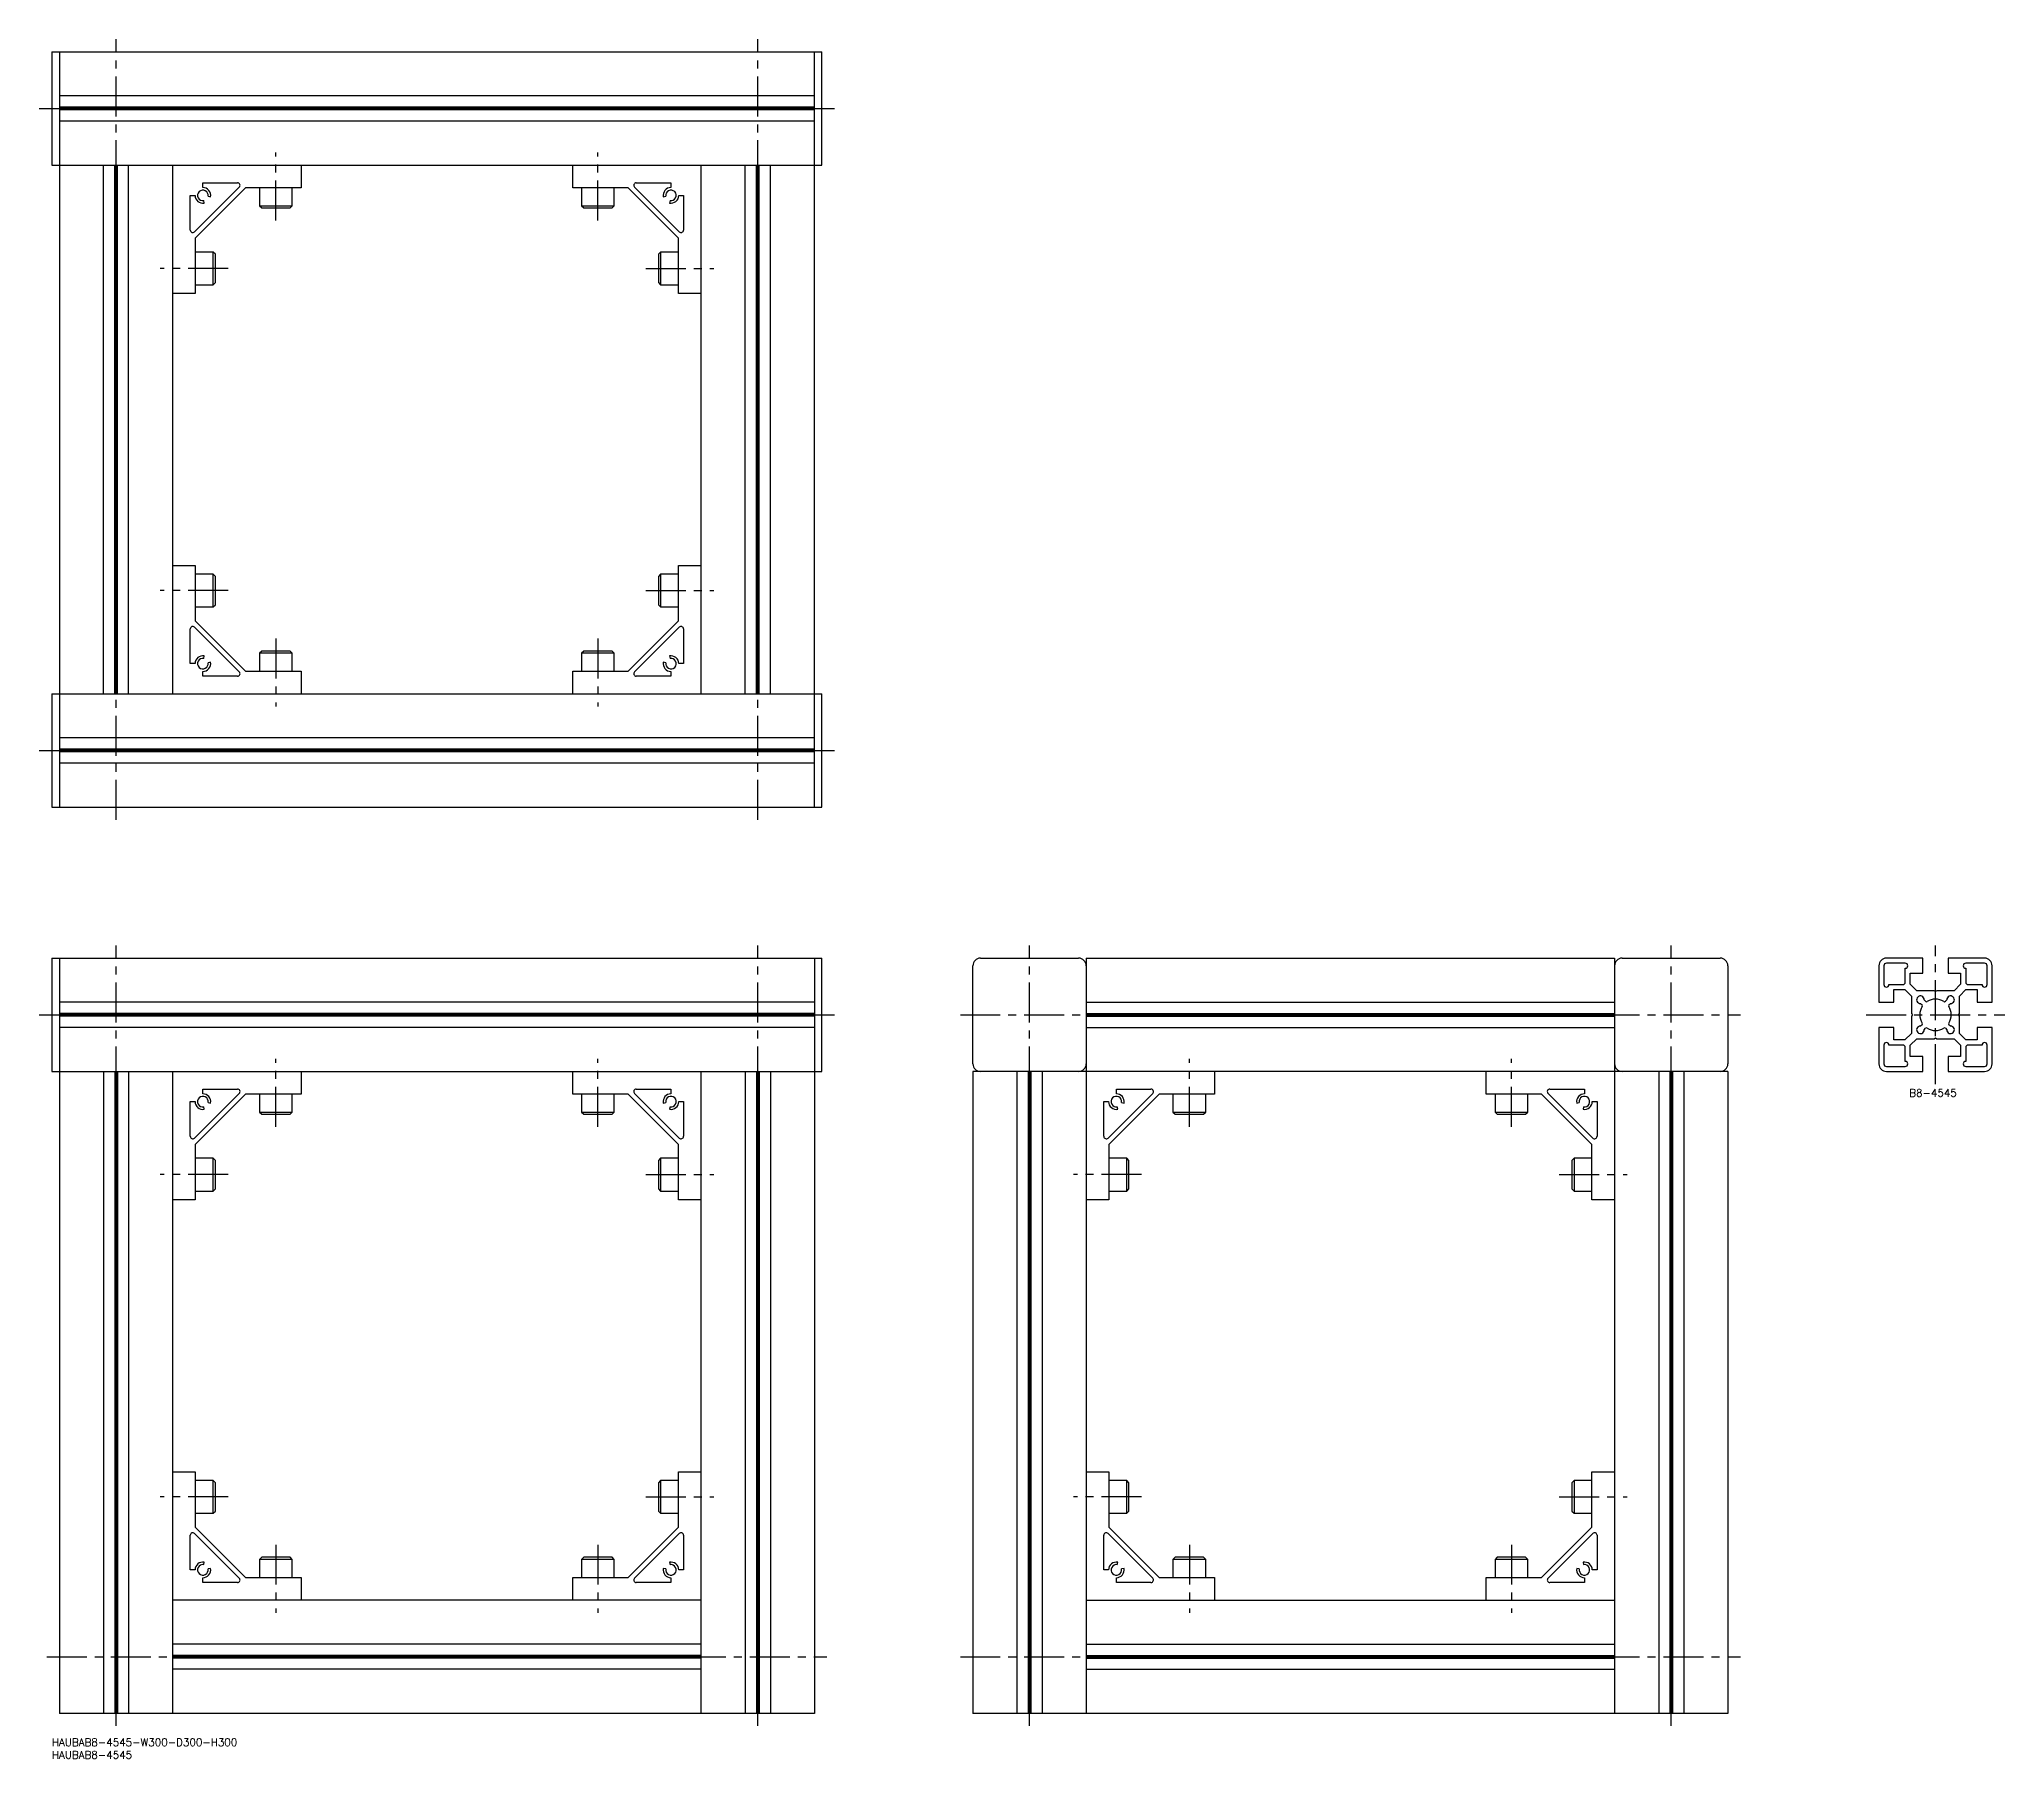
# Model space of a CAD drawing. Extents: x -5 to 776, y -8 to 675.
import ezdxf

# ---------------------------------------------------------------- set-up
doc = ezdxf.new("R2010")
doc.units = 0
doc.header["$LTSCALE"] = 0.5
doc.linetypes.add('CENTER', pattern=[50.8, 31.75, -6.35, 6.35, -6.35])
for name, color, linetype in [('MSM_CENTER', 1, 'CENTER'), ('MSM_CONTINUOUS', 7, 'CONTINUOUS'), ('MSM_PART_NUMBER', 7, 'CONTINUOUS')]:
    doc.layers.add(name, color=color, linetype=linetype)
doc.styles.get("Standard").update_dxf_attribs({"font": 'txt.shx', "height": 3, "bigfont": 'bigfont.shx'})

# ---------------------------------------------------------------- blocks, each defined once
blk = doc.blocks.new('*U8')
at = {"layer": 'MSM_PART_NUMBER'}
blk.add_text('HAUBAB8-4545-W300-D300-H300', height=3, dxfattribs=at).set_placement((0, -3))
blk = doc.blocks.new('*U9')
at = {"layer": 'MSM_PART_NUMBER'}
blk.add_text('HAUBAB8-4545', height=3, dxfattribs=at).set_placement((0, -8))
blk = doc.blocks.new('*U10')
at = {"layer": 'MSM_PART_NUMBER'}
blk.add_text('B8-4545', height=3, dxfattribs=at).set_placement((738.08, 254.97))

msp = doc.modelspace()

# ---------------------------------------------------------------- linework, layer by layer
at = {"layer": 'MSM_CENTER'}
for p, q in [((25.5, 365), (25.5, 675)), ((280.5, 365), (280.5, 675)), ((-5, 647.5), (311, 647.5)), ((89, 603), (89, 630)), ((217, 603), (217, 630)), ((70, 584), (43, 584)), ((236, 584), (263, 584)), ((70, 456), (43, 456)), ((236, 456), (263, 456)), ((89, 437), (89, 410)), ((217, 437), (217, 410)), ((-5, 392.5), (311, 392.5)), ((25.5, 5), (25.5, 315)), ((280.5, 5), (280.5, 315)), ((388.5, 5), (388.5, 315)), ((643.5, 5), (643.5, 315)), ((748.5, 260), (748.5, 315)), ((-5, 287.5), (311, 287.5)), ((361, 287.5), (671, 287.5)), ((721, 287.5), (776, 287.5)), ((89, 243), (89, 270)), ((217, 243), (217, 270)), ((452, 243), (452, 270)), ((580, 243), (580, 270)), ((70, 224), (43, 224)), ((236, 224), (263, 224)), ((433, 224), (406, 224)), ((599, 224), (626, 224)), ((70, 96), (43, 96)), ((236, 96), (263, 96)), ((433, 96), (406, 96)), ((599, 96), (626, 96)), ((89, 77), (89, 50)), ((217, 77), (217, 50)), ((452, 77), (452, 50)), ((580, 77), (580, 50)), ((-2, 32.5), (308, 32.5)), ((361, 32.5), (671, 32.5))]:
    msp.add_line(p, q, dxfattribs=at)
at = {"layer": 'MSM_CONTINUOUS'}
for p, q in [((0, 670), (306, 670)), ((0, 670), (0, 625)), ((3, 670), (3, 370)), ((303, 370), (303, 670)), ((306, 625), (306, 670)), ((303, 652.5), (3, 652.5)), ((303, 648.02), (3, 648.02)), ((303, 647.5), (3, 647.5)), ((303, 646.98), (3, 646.98)), ((303, 642.5), (3, 642.5)), ((0, 625), (306, 625)), ((20.5, 415), (20.5, 625)), ((24.98, 415), (24.98, 625)), ((25.5, 415), (25.5, 625)), ((26.02, 415), (26.02, 625)), ((30.5, 415), (30.5, 625)), ((48, 415), (48, 625)), ((99, 625), (99, 616)), ((207, 616), (207, 625)), ((258, 415), (258, 625)), ((275.5, 415), (275.5, 625)), ((279.98, 415), (279.98, 625)), ((280.5, 415), (280.5, 625)), ((281.02, 415), (281.02, 625)), ((285.5, 415), (285.5, 625)), ((60, 618), (73.76, 618)), ((60, 616.1), (60, 618)), ((232.24, 618), (246, 618)), ((246, 618), (246, 616.1)), ((55, 599.24), (55, 613)), ((55, 613), (56.9, 613)), ((74.46, 616.29), (56.71, 598.54)), ((77, 616), (57, 596)), ((60.54, 609.95), (60.36, 610.93)), ((62.07, 612.64), (63.05, 612.46)), ((99, 616), (77, 616)), ((82.5, 616), (82.5, 608.87)), ((95.5, 608.87), (95.5, 616)), ((229, 616), (207, 616)), ((210.5, 616), (210.5, 608.87)), ((223.5, 608.87), (223.5, 616)), ((249, 596), (229, 616)), ((249.29, 598.54), (231.54, 616.29)), ((242.95, 612.46), (243.93, 612.64)), ((245.64, 610.93), (245.46, 609.95)), ((249.1, 613), (251, 613)), ((251, 613), (251, 599.24)), ((82.5, 608.87), (83.37, 608)), ((82.5, 608.87), (95.5, 608.87)), ((83.37, 608), (94.63, 608)), ((94.63, 608), (95.5, 608.87)), ((210.5, 608.87), (211.37, 608)), ((210.5, 608.87), (223.5, 608.87)), ((211.37, 608), (222.63, 608)), ((222.63, 608), (223.5, 608.87)), ((57, 596), (57, 574)), ((249, 574), (249, 596)), ((64.13, 590.5), (57, 590.5)), ((65, 589.63), (64.13, 590.5)), ((64.13, 577.5), (64.13, 590.5)), ((65, 578.37), (65, 589.63)), ((241.87, 590.5), (241, 589.63)), ((241, 589.63), (241, 578.37)), ((249, 590.5), (241.87, 590.5)), ((241.87, 590.5), (241.87, 577.5)), ((64.13, 577.5), (65, 578.37)), ((241, 578.37), (241.87, 577.5)), ((57, 574), (48, 574)), ((57, 577.5), (64.13, 577.5)), ((241.87, 577.5), (249, 577.5)), ((258, 574), (249, 574)), ((48, 466), (57, 466)), ((57, 466), (57, 444)), ((64.13, 462.5), (57, 462.5)), ((65, 461.63), (64.13, 462.5)), ((64.13, 449.5), (64.13, 462.5)), ((65, 450.37), (65, 461.63)), ((241.87, 462.5), (241, 461.63)), ((241, 461.63), (241, 450.37)), ((249, 462.5), (241.87, 462.5)), ((241.87, 462.5), (241.87, 449.5)), ((249, 444), (249, 466)), ((249, 466), (258, 466)), ((57, 449.5), (64.13, 449.5)), ((64.13, 449.5), (65, 450.37)), ((241, 450.37), (241.87, 449.5)), ((241.87, 449.5), (249, 449.5)), ((55, 427), (55, 440.76)), ((56.71, 441.46), (74.46, 423.71)), ((57, 444), (77, 424)), ((229, 424), (249, 444)), ((231.54, 423.71), (249.29, 441.46)), ((251, 440.76), (251, 427)), ((60.36, 429.07), (60.54, 430.05)), ((83.37, 432), (82.5, 431.13)), ((82.5, 431.13), (82.5, 424)), ((95.5, 431.13), (82.5, 431.13)), ((94.63, 432), (83.37, 432)), ((95.5, 431.13), (94.63, 432)), ((95.5, 424), (95.5, 431.13)), ((211.37, 432), (210.5, 431.13)), ((210.5, 431.13), (210.5, 424)), ((223.5, 431.13), (210.5, 431.13)), ((222.63, 432), (211.37, 432)), ((223.5, 431.13), (222.63, 432)), ((223.5, 424), (223.5, 431.13)), ((245.46, 430.05), (245.64, 429.07)), ((56.9, 427), (55, 427)), ((60, 422), (60, 423.9)), ((73.76, 422), (60, 422)), ((63.05, 427.54), (62.07, 427.36)), ((77, 424), (99, 424)), ((99, 424), (99, 415)), ((207, 424), (229, 424)), ((207, 415), (207, 424)), ((246, 422), (232.24, 422)), ((243.93, 427.36), (242.95, 427.54)), ((246, 423.9), (246, 422)), ((251, 427), (249.1, 427)), ((0, 415), (306, 415)), ((0, 415), (0, 370)), ((306, 370), (306, 415)), ((303, 397.5), (3, 397.5)), ((303, 393.02), (3, 393.02)), ((303, 392.5), (3, 392.5)), ((303, 391.98), (3, 391.98)), ((303, 387.5), (3, 387.5)), ((0, 370), (306, 370)), ((0, 310), (306, 310)), ((0, 310), (0, 265)), ((3, 310), (3, 10)), ((303, 310), (303, 10)), ((306, 265), (306, 310)), ((366, 268), (366, 307)), ((369, 310), (408, 310)), ((411, 310), (411, 10)), ((411, 310), (621, 310)), ((621, 310), (621, 10)), ((624, 310), (663, 310)), ((666, 307), (666, 268)), ((726, 307), (726, 292.5)), ((728, 307), (728, 299.5)), ((743.5, 310), (729, 310)), ((736.5, 308), (729, 308)), ((736.5, 300.5), (736.5, 306)), ((743.5, 304), (743.5, 310)), ((768, 310), (753.5, 310)), ((753.5, 310), (753.5, 304)), ((768, 308), (760.5, 308)), ((760.5, 306), (760.5, 300.5)), ((769, 299.5), (769, 307)), ((771, 292.5), (771, 307)), ((730, 299.5), (735.5, 299.5)), ((732, 292.5), (732, 297.5)), ((732, 297.5), (736.38, 297.5)), ((736.38, 297.5), (739, 294.88)), ((738.5, 299.62), (738.5, 304)), ((738.5, 304), (743.5, 304)), ((741.12, 297), (738.5, 299.62)), ((747.98, 297), (741.12, 297)), ((748.5, 296.7), (747.98, 297)), ((749.02, 297), (748.5, 296.7)), ((755.88, 297), (749.02, 297)), ((753.5, 304), (758.5, 304)), ((758.5, 299.62), (755.88, 297)), ((758, 294.88), (760.62, 297.5)), ((758.5, 304), (758.5, 299.62)), ((760.62, 297.5), (765, 297.5)), ((761.5, 299.5), (767, 299.5)), ((765, 297.5), (765, 292.5)), ((303, 292.5), (3, 292.5)), ((411, 292.5), (621, 292.5)), ((726, 292.5), (732, 292.5)), ((739, 294.88), (739, 288.02)), ((742.58, 292), (743.14, 291.45)), ((744.55, 292.86), (744, 293.42)), ((753, 293.42), (752.45, 292.86)), ((753.86, 291.45), (754.42, 292)), ((758, 288.02), (758, 294.88)), ((765, 292.5), (771, 292.5)), ((303, 288.02), (3, 288.02)), ((303, 287.5), (3, 287.5)), ((303, 286.98), (3, 286.98)), ((303, 282.5), (3, 282.5)), ((411, 288.02), (621, 288.02)), ((411, 287.5), (621, 287.5)), ((411, 286.98), (621, 286.98)), ((411, 282.5), (621, 282.5)), ((732, 282.5), (726, 282.5)), ((726, 282.5), (726, 268)), ((732, 277.5), (732, 282.5)), ((739, 288.02), (739.3, 287.5)), ((739.3, 287.5), (739, 286.98)), ((739, 286.98), (739, 280.12)), ((743.14, 283.55), (742.58, 283)), ((744, 281.58), (744.55, 282.14)), ((752.45, 282.14), (753, 281.58)), ((754.42, 283), (753.86, 283.55)), ((757.7, 287.5), (758, 288.02)), ((758, 286.98), (757.7, 287.5)), ((758, 280.12), (758, 286.98)), ((771, 282.5), (765, 282.5)), ((765, 282.5), (765, 277.5)), ((771, 268), (771, 282.5)), ((728, 275.5), (728, 268)), ((735.5, 275.5), (730, 275.5)), ((736.38, 277.5), (732, 277.5)), ((739, 280.12), (736.38, 277.5)), ((736.5, 269), (736.5, 274.5)), ((738.5, 275.38), (741.12, 278)), ((738.5, 271), (738.5, 275.38)), ((741.12, 278), (747.98, 278)), ((747.98, 278), (748.5, 278.3)), ((748.5, 278.3), (749.02, 278)), ((749.02, 278), (755.88, 278)), ((755.88, 278), (758.5, 275.38)), ((760.62, 277.5), (758, 280.12)), ((758.5, 275.38), (758.5, 271)), ((760.5, 274.5), (760.5, 269)), ((765, 277.5), (760.62, 277.5)), ((767, 275.5), (761.5, 275.5)), ((769, 268), (769, 275.5)), ((729, 267), (736.5, 267)), ((743.5, 271), (738.5, 271)), ((743.5, 265), (743.5, 271)), ((758.5, 271), (753.5, 271)), ((753.5, 271), (753.5, 265)), ((760.5, 267), (768, 267)), ((0, 265), (306, 265)), ((20.5, 265), (20.5, 10)), ((24.98, 265), (24.98, 10)), ((25.5, 265), (25.5, 10)), ((26.02, 265), (26.02, 10)), ((30.5, 265), (30.5, 10)), ((48, 10), (48, 265)), ((60, 258), (73.76, 258)), ((60, 256.1), (60, 258)), ((99, 265), (99, 256)), ((207, 256), (207, 265)), ((232.24, 258), (246, 258)), ((246, 258), (246, 256.1)), ((258, 10), (258, 265)), ((275.5, 265), (275.5, 10)), ((279.98, 265), (279.98, 10)), ((280.5, 265), (280.5, 10)), ((281.02, 265), (281.02, 10)), ((285.5, 265), (285.5, 10)), ((666, 265), (366, 265)), ((366, 265), (366, 10)), ((383.5, 265), (383.5, 10)), ((387.98, 265), (387.98, 10)), ((388.5, 265), (388.5, 10)), ((389.02, 265), (389.02, 10)), ((393.5, 265), (393.5, 10)), ((423, 258), (436.76, 258)), ((423, 256.1), (423, 258)), ((462, 265), (462, 256)), ((570, 256), (570, 265)), ((595.24, 258), (609, 258)), ((609, 258), (609, 256.1)), ((638.5, 265), (638.5, 10)), ((642.98, 265), (642.98, 10)), ((643.5, 265), (643.5, 10)), ((644.02, 265), (644.02, 10)), ((648.5, 265), (648.5, 10)), ((666, 265), (666, 10)), ((729, 265), (743.5, 265)), ((753.5, 265), (768, 265)), ((55, 239.24), (55, 253)), ((55, 253), (56.9, 253)), ((74.46, 256.29), (56.71, 238.54)), ((77, 256), (57, 236)), ((60.54, 249.95), (60.36, 250.93)), ((62.07, 252.64), (63.05, 252.46)), ((99, 256), (77, 256)), ((82.5, 256), (82.5, 248.87)), ((95.5, 248.87), (95.5, 256)), ((229, 256), (207, 256)), ((210.5, 256), (210.5, 248.87)), ((223.5, 248.87), (223.5, 256)), ((249, 236), (229, 256)), ((249.29, 238.54), (231.54, 256.29)), ((242.95, 252.46), (243.93, 252.64)), ((245.64, 250.93), (245.46, 249.95)), ((249.1, 253), (251, 253)), ((251, 253), (251, 239.24)), ((418, 239.24), (418, 253)), ((418, 253), (419.9, 253)), ((437.46, 256.29), (419.71, 238.54)), ((440, 256), (420, 236)), ((423.54, 249.95), (423.36, 250.93)), ((425.07, 252.64), (426.05, 252.46)), ((462, 256), (440, 256)), ((445.5, 256), (445.5, 248.87)), ((458.5, 248.87), (458.5, 256)), ((592, 256), (570, 256)), ((573.5, 256), (573.5, 248.87)), ((586.5, 248.87), (586.5, 256)), ((612, 236), (592, 256)), ((612.29, 238.54), (594.54, 256.29)), ((605.95, 252.46), (606.93, 252.64)), ((608.64, 250.93), (608.46, 249.95)), ((612.1, 253), (614, 253)), ((614, 253), (614, 239.24)), ((82.5, 248.87), (83.37, 248)), ((82.5, 248.87), (95.5, 248.87)), ((83.37, 248), (94.63, 248)), ((94.63, 248), (95.5, 248.87)), ((210.5, 248.87), (211.37, 248)), ((210.5, 248.87), (223.5, 248.87)), ((211.37, 248), (222.63, 248)), ((222.63, 248), (223.5, 248.87)), ((445.5, 248.87), (446.37, 248)), ((445.5, 248.87), (458.5, 248.87)), ((446.37, 248), (457.63, 248)), ((457.63, 248), (458.5, 248.87)), ((573.5, 248.87), (574.37, 248)), ((573.5, 248.87), (586.5, 248.87)), ((574.37, 248), (585.63, 248)), ((585.63, 248), (586.5, 248.87)), ((57, 236), (57, 214)), ((249, 214), (249, 236)), ((420, 236), (420, 214)), ((612, 214), (612, 236)), ((64.13, 230.5), (57, 230.5)), ((65, 229.63), (64.13, 230.5)), ((64.13, 217.5), (64.13, 230.5)), ((65, 218.37), (65, 229.63)), ((241.87, 230.5), (241, 229.63)), ((241, 229.63), (241, 218.37)), ((249, 230.5), (241.87, 230.5)), ((241.87, 230.5), (241.87, 217.5)), ((427.13, 230.5), (420, 230.5)), ((428, 229.63), (427.13, 230.5)), ((427.13, 217.5), (427.13, 230.5)), ((428, 218.37), (428, 229.63)), ((604.87, 230.5), (604, 229.63)), ((604, 229.63), (604, 218.37)), ((612, 230.5), (604.87, 230.5)), ((604.87, 230.5), (604.87, 217.5)), ((57, 214), (48, 214)), ((57, 217.5), (64.13, 217.5)), ((64.13, 217.5), (65, 218.37)), ((241, 218.37), (241.87, 217.5)), ((241.87, 217.5), (249, 217.5)), ((258, 214), (249, 214)), ((420, 214), (411, 214)), ((420, 217.5), (427.13, 217.5)), ((427.13, 217.5), (428, 218.37)), ((604, 218.37), (604.87, 217.5)), ((604.87, 217.5), (612, 217.5)), ((621, 214), (612, 214)), ((48, 106), (57, 106)), ((57, 106), (57, 84)), ((64.13, 102.5), (57, 102.5)), ((65, 101.63), (64.13, 102.5)), ((64.13, 89.5), (64.13, 102.5)), ((65, 90.37), (65, 101.63)), ((241.87, 102.5), (241, 101.63)), ((241, 101.63), (241, 90.37)), ((249, 102.5), (241.87, 102.5)), ((241.87, 102.5), (241.87, 89.5)), ((249, 84), (249, 106)), ((249, 106), (258, 106)), ((411, 106), (420, 106)), ((420, 106), (420, 84)), ((427.13, 102.5), (420, 102.5)), ((428, 101.63), (427.13, 102.5)), ((427.13, 89.5), (427.13, 102.5)), ((428, 90.37), (428, 101.63)), ((604.87, 102.5), (604, 101.63)), ((604, 101.63), (604, 90.37)), ((612, 102.5), (604.87, 102.5)), ((604.87, 102.5), (604.87, 89.5)), ((612, 84), (612, 106)), ((612, 106), (621, 106)), ((57, 89.5), (64.13, 89.5)), ((64.13, 89.5), (65, 90.37)), ((241, 90.37), (241.87, 89.5)), ((241.87, 89.5), (249, 89.5)), ((420, 89.5), (427.13, 89.5)), ((427.13, 89.5), (428, 90.37)), ((604, 90.37), (604.87, 89.5)), ((604.87, 89.5), (612, 89.5)), ((55, 67), (55, 80.76)), ((56.71, 81.46), (74.46, 63.71)), ((57, 84), (77, 64)), ((229, 64), (249, 84)), ((231.54, 63.71), (249.29, 81.46)), ((251, 80.76), (251, 67)), ((418, 67), (418, 80.76)), ((419.71, 81.46), (437.46, 63.71)), ((420, 84), (440, 64)), ((592, 64), (612, 84)), ((594.54, 63.71), (612.29, 81.46)), ((614, 80.76), (614, 67)), ((83.37, 72), (82.5, 71.13)), ((82.5, 71.13), (82.5, 64)), ((95.5, 71.13), (82.5, 71.13)), ((94.63, 72), (83.37, 72)), ((95.5, 71.13), (94.63, 72)), ((95.5, 64), (95.5, 71.13)), ((211.37, 72), (210.5, 71.13)), ((210.5, 71.13), (210.5, 64)), ((223.5, 71.13), (210.5, 71.13)), ((222.63, 72), (211.37, 72)), ((223.5, 71.13), (222.63, 72)), ((223.5, 64), (223.5, 71.13)), ((446.37, 72), (445.5, 71.13)), ((445.5, 71.13), (445.5, 64)), ((458.5, 71.13), (445.5, 71.13)), ((457.63, 72), (446.37, 72)), ((458.5, 71.13), (457.63, 72)), ((458.5, 64), (458.5, 71.13)), ((574.37, 72), (573.5, 71.13)), ((573.5, 71.13), (573.5, 64)), ((586.5, 71.13), (573.5, 71.13)), ((585.63, 72), (574.37, 72)), ((586.5, 71.13), (585.63, 72)), ((586.5, 64), (586.5, 71.13)), ((56.9, 67), (55, 67)), ((60, 62), (60, 63.9)), ((60.36, 69.07), (60.54, 70.05)), ((63.05, 67.54), (62.07, 67.36)), ((77, 64), (99, 64)), ((99, 64), (99, 55)), ((207, 64), (229, 64)), ((207, 55), (207, 64)), ((243.93, 67.36), (242.95, 67.54)), ((245.46, 70.05), (245.64, 69.07)), ((246, 63.9), (246, 62)), ((251, 67), (249.1, 67)), ((419.9, 67), (418, 67)), ((423, 62), (423, 63.9)), ((423.36, 69.07), (423.54, 70.05)), ((426.05, 67.54), (425.07, 67.36)), ((440, 64), (462, 64)), ((462, 64), (462, 55)), ((570, 64), (592, 64)), ((570, 55), (570, 64)), ((606.93, 67.36), (605.95, 67.54)), ((608.46, 70.05), (608.64, 69.07)), ((609, 63.9), (609, 62)), ((614, 67), (612.1, 67)), ((258, 55), (48, 55)), ((73.76, 62), (60, 62)), ((246, 62), (232.24, 62)), ((411, 55), (621, 55)), ((436.76, 62), (423, 62)), ((609, 62), (595.24, 62)), ((258, 37.5), (48, 37.5)), ((258, 33.02), (48, 33.02)), ((258, 32.5), (48, 32.5)), ((258, 31.98), (48, 31.98)), ((411, 37.5), (621, 37.5)), ((411, 33.02), (621, 33.02)), ((411, 32.5), (621, 32.5)), ((411, 31.98), (621, 31.98)), ((258, 27.5), (48, 27.5)), ((411, 27.5), (621, 27.5)), ((303, 10), (3, 10)), ((666, 10), (366, 10))]:
    msp.add_line(p, q, dxfattribs=at)
for centre, radius, start, end in [((73.76, 617), 1, 315, 90), ((232.24, 617), 1, 90, 225), ((60, 613), 3.1, 180, 280), ((60, 613), 2.1, 350, 280), ((60, 613), 3.1, 350, 90), ((246, 613), 3.1, 90, 190), ((246, 613), 2.1, 260, 190), ((246, 613), 3.1, 260, 0), ((56, 599.24), 1, 180, 315), ((250, 599.24), 1, 225, 0), ((56, 440.76), 1, 45, 180), ((250, 440.76), 1, 0, 135), ((60, 427), 3.1, 80, 180), ((246, 427), 3.1, 0, 100), ((60, 427), 2.1, 80, 10), ((60, 427), 3.1, 270, 10), ((73.76, 423), 1, 270, 45), ((232.24, 423), 1, 135, 270), ((246, 427), 3.1, 170, 270), ((246, 427), 2.1, 170, 100), ((369, 307), 3, 90, 180), ((408, 307), 3, 0, 90), ((624, 307), 3, 90, 180), ((663, 307), 3, 0, 90), ((729, 307), 3, 90, 180), ((729, 307), 1, 90, 180), ((736.5, 307), 1, 270, 90), ((760.5, 307), 1, 90, 270), ((768, 307), 3, 0, 90), ((768, 307), 1, 0, 90), ((729, 299.5), 1, 180, 0), ((735.5, 300.5), 1, 270, 0), ((761.5, 300.5), 1, 180, 270), ((768, 299.5), 1, 180, 0), ((742.5, 293.5), 1.5, 356.81031, 273.18969), ((748.5, 287.5), 6.25, 147.83959, 212.16041), ((742.79, 291.09), 0.5, 327.83958, 45), ((744.91, 293.21), 0.5, 225, 302.16041), ((748.5, 287.5), 6.25, 57.83959, 122.16041), ((752.09, 293.21), 0.5, 237.83958, 315), ((754.5, 293.5), 1.5, 266.81031, 183.18969), ((754.21, 291.09), 0.5, 135, 212.16041), ((748.5, 287.5), 6.25, 327.83959, 32.16041), ((742.5, 281.5), 1.5, 86.81031, 3.18969), ((742.79, 283.91), 0.5, 315, 32.16041), ((744.91, 281.79), 0.5, 57.83958, 135), ((748.5, 287.5), 6.25, 237.83959, 302.16041), ((752.09, 281.79), 0.5, 45, 122.1604), ((754.5, 281.5), 1.5, 176.81031, 93.18969), ((754.21, 283.91), 0.5, 147.83959, 225), ((729, 275.5), 1, 0, 180), ((735.5, 274.5), 1, 0, 90), ((761.5, 274.5), 1, 90, 180), ((768, 275.5), 1, 0, 180), ((369, 268), 3, 180, 270), ((408, 268), 3, 270, 0), ((624, 268), 3, 180, 270), ((663, 268), 3, 270, 0), ((729, 268), 3, 180, 270), ((729, 268), 1, 180, 270), ((736.5, 268), 1, 270, 90), ((760.5, 268), 1, 90, 270), ((768, 268), 1, 270, 0), ((768, 268), 3, 270, 0), ((73.76, 257), 1, 315, 90), ((232.24, 257), 1, 90, 225), ((436.76, 257), 1, 315, 90), ((595.24, 257), 1, 90, 225), ((60, 253), 3.1, 180, 280), ((60, 253), 2.1, 350, 280), ((60, 253), 3.1, 350, 90), ((246, 253), 3.1, 90, 190), ((246, 253), 2.1, 260, 190), ((246, 253), 3.1, 260, 0), ((423, 253), 3.1, 180, 280), ((423, 253), 2.1, 350, 280), ((423, 253), 3.1, 350, 90), ((609, 253), 3.1, 90, 190), ((609, 253), 2.1, 260, 190), ((609, 253), 3.1, 260, 0), ((56, 239.24), 1, 180, 315), ((250, 239.24), 1, 225, 0), ((419, 239.24), 1, 180, 315), ((613, 239.24), 1, 225, 0), ((56, 80.76), 1, 45, 180), ((250, 80.76), 1, 0, 135), ((419, 80.76), 1, 45, 180), ((613, 80.76), 1, 0, 135), ((60, 67), 3.1, 80, 180), ((60, 67), 2.1, 80, 10), ((60, 67), 3.1, 270, 10), ((73.76, 63), 1, 270, 45), ((232.24, 63), 1, 135, 270), ((246, 67), 3.1, 170, 270), ((246, 67), 2.1, 170, 100), ((246, 67), 3.1, 0, 100), ((423, 67), 3.1, 80, 180), ((423, 67), 2.1, 80, 10), ((423, 67), 3.1, 270, 10), ((436.76, 63), 1, 270, 45), ((595.24, 63), 1, 135, 270), ((609, 67), 3.1, 170, 270), ((609, 67), 2.1, 170, 100), ((609, 67), 3.1, 0, 100)]:
    msp.add_arc(centre, radius, start, end, dxfattribs=at)

# ---------------------------------------------------------------- block references
for name in ['*U10', '*U8', '*U9']:
    msp.add_blockref(name, (0, 0), dxfattribs=at)

doc.saveas('drawing.dxf')
